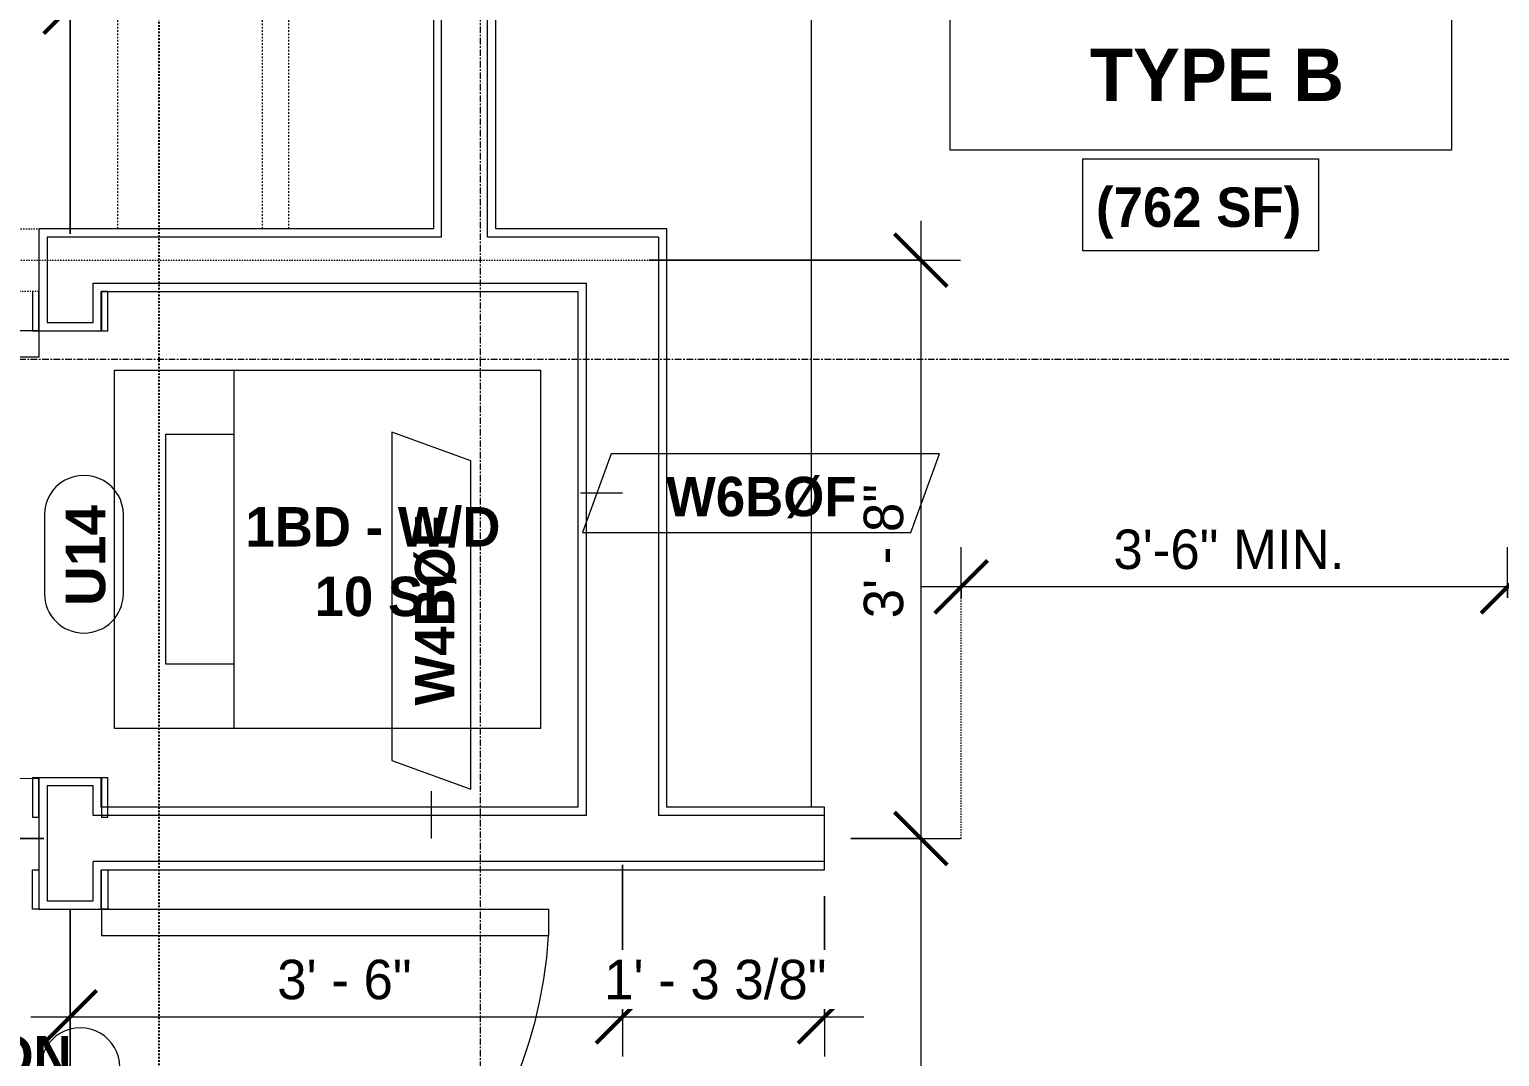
# Model space of a CAD drawing. Header units: inches. Extents: x -4058 to -1781, y 9814 to 12264.
# Drawn here: x -2861.6 to -2749.8, y 11794.1 to 11872.3 of the extents above; entities that cross this region are included whole.
import ezdxf

# ---------------------------------------------------------------- set-up
doc = ezdxf.new("R2010")
doc.units = ezdxf.units.IN
doc.header["$MEASUREMENT"] = 0
for name, pattern in [('Aligning Line 1_8_', [0.25, 0.125, -0.125]), ('Dash', [0.25, 0.125, -0.125]), ('Dash 3_32_', [0.1875, 0.09375, -0.09375]), ('Dash_2_', [0.25, 0.125, -0.125]), ('Grid Line 1_2_', [0.875, 0.5, -0.125, 0.125, -0.125]), ('Overhead', [0.15625, 0.09375, -0.0625])]:
    doc.linetypes.add(name, pattern=pattern)
doc.layers.add('0-4', color=250, linetype='Dash_2_')
for name, color, linetype, lineweight in [('A-ANNO-DIMS', 211, 'Continuous', 9), ('A-ANNO-DIMS-32', 211, 'Continuous', 9), ('A-AREA-IDEN', 2, 'Continuous', 9), ('A-DETL-1', 90, 'Dash 3_32_', 9), ('A-DETL-GENF-3', 92, 'Overhead', 9), ('A-DETL-MEDM-1', 33, 'Continuous', 9), ('A-DOOR-2', 31, 'Continuous', 9), ('A-DOOR-IDEN', 31, 'Continuous', 9), ('A-FLOR-2', 192, 'Continuous', 9), ('A-WALL-2', 113, 'Continuous', 9), ('A-WALL-IDEN', 211, 'Continuous', 9), ('G-ANNO-SYMB', 111, 'Aligning Line 1_8_', 9), ('P-SANR-FIXT', 6, 'Continuous', 9), ('Q-CASE', 31, 'Continuous', 9), ('Q-CASE-HDLN', 31, 'Dash', 9), ('S-GRID-1', 1, 'Grid Line 1_2_', 9)]:
    doc.layers.add(name, color=color, linetype=linetype, lineweight=lineweight)
doc.styles.add('Arial_B', font='arialbd.ttf', dxfattribs={"height": 3})
doc.styles.add('Century Gothic', font='ufonts.com_century-gothic.ttf', dxfattribs={"height": 3})
doc.styles.add('Century Gothic_B', font='GOTHICB.TTF', dxfattribs={"height": 3})
doc.styles.add('Century Gothic_B_1', font='GOTHICB.TTF', dxfattribs={"height": 4})
doc.dimstyles.new('MARKETING_DIMENSION', dxfattribs={"dimscale": 12, "dimtxt": 3.132505, "dimasz": 0.333333, "dimexe": 0.25, "dimexo": 0.166667, "dimgap": 0.041667, "dimtad": 1, "dimdec": 4, "dimrnd": 0.0625, "dimzin": 3, "dimdsep": 46, "dimlunit": 4, "dimtxsty": 'Century Gothic', "dimblk1": 'OBLIQUE', "dimblk2": 'OBLIQUE', "dimsah": 1, "dimcen": 0.09, "dimdle": 0.25, "dimazin": 0, "dimtfac": 1, "dimtdec": 4, "dimtix": 1, "dimtmove": 0, "dimatfit": 3, "dimfxl": 1, "dimtvp": 1, "dimtfill": 1, "dimfrac": 2, "dimtolj": 1, "dimtzin": 0, "dimarcsym": 2})
doc.dimstyles.new('THE_DIMENSION_STRING_5', dxfattribs={"dimscale": 12, "dimtxt": 3.132505, "dimasz": 0.333333, "dimexe": 0.25, "dimexo": 0.166667, "dimgap": 0.041667, "dimtad": 1, "dimdec": 4, "dimrnd": 0.0625, "dimzin": 3, "dimdsep": 46, "dimlunit": 4, "dimtxsty": 'Century Gothic', "dimblk1": 'OBLIQUE', "dimblk2": 'OBLIQUE', "dimsah": 1, "dimcen": 0.09, "dimdle": 0.25, "dimazin": 0, "dimtfac": 1, "dimtdec": 4, "dimtix": 1, "dimtmove": 0, "dimatfit": 3, "dimfxl": 1, "dimtvp": 1, "dimtfill": 1, "dimfrac": 2, "dimtolj": 1, "dimtzin": 0, "dimarcsym": 2})

# ---------------------------------------------------------------- blocks, each defined once
blk = doc.blocks.new('SWING - SINGLE - FLUSH - SWING - FLUSH - 2-10 x 6-8 - PRIVACY-4202132-UNITS PLANS - 3RD FLOOR')
at = {"layer": 'A-DOOR-2'}
for p, q in [((-20, 2.37), (-20, 2.87)), ((-20, 2.87), (-17, 2.87)), ((-17, 2.37), (-20, 2.37)), ((-17, 2.87), (-17, 2.37)), ((17, 2.37), (17, 2.87)), ((17, 2.87), (20, 2.87)), ((20, 2.37), (17, 2.37)), ((20, 2.87), (20, 2.37)), ((-20, -2.38), (-17, -2.38)), ((-20, -2.88), (-20, -2.38)), ((-17, -2.88), (-20, -2.88)), ((-17, -2.38), (-17, -2.88)), ((15, -2.38), (15, -36.38)), ((17, -2.38), (15, -2.38)), ((17, -2.38), (17, -36.38)), ((17, -2.38), (20, -2.38)), ((17, -2.88), (17, -2.38)), ((20, -2.88), (17, -2.88)), ((20, -2.38), (20, -2.88)), ((17, -36.38), (15, -36.38))]:
    blk.add_line(p, q, dxfattribs=at)
blk.add_arc((17, -2.38), 34.07, 180, 266.6343, dxfattribs=at)
blk = doc.blocks.new('Stacked Washer and Dryer - 26_x25_ - Private-1352637-UNITS PLANS - 3RD FLOOR')
at = {"layer": 'P-SANR-FIXT'}
for p, q in [((0, 13.625), (32.4375, 13.625)), ((0, 13.625), (0, -13.625)), ((23.34375, 13.625), (23.34375, -13.625)), ((32.4375, 13.625), (32.4375, -13.625)), ((23.34375, 8.75), (28.53125, 8.75)), ((28.53125, 8.75), (28.53125, -8.75)), ((28.53125, -8.75), (23.34375, -8.75)), ((32.4375, -13.625), (0, -13.625))]:
    blk.add_line(p, q, dxfattribs=at)
blk = doc.blocks.new('Door-Opening - CLEAR OPENING - 34_ x 80_-3928451-UNITS PLANS - 3RD FLOOR')
at = {"layer": 'A-DETL-GENF-3'}
for p, q in [((-17.32, 2.37), (16.68, 2.37)), ((16.68, -2.38), (-17.32, -2.38))]:
    blk.add_line(p, q, dxfattribs=at)
at = {"layer": 'A-DETL-MEDM-1'}
for p, q in [((-17.32, -2.38), (-17.32, 2.37)), ((16.68, 2.37), (16.68, -2.38))]:
    blk.add_line(p, q, dxfattribs=at)
blk = doc.blocks.new('SWING - SINGLE - FLUSH - SWING - FLUSH - 2-10 x 6-8 - PASSAGE-4202146-UNITS PLANS - 3RD FLOOR')
at = {"layer": 'A-DOOR-2'}
for p, q in [((15, 2.37), (15, 36.38)), ((17, 36.38), (15, 36.38)), ((17, 2.37), (17, 36.38)), ((-17, 2.87), (-20, 2.87)), ((-20, 2.87), (-20, 2.37)), ((-20, 2.37), (-17, 2.37)), ((-17, 2.37), (-17, 2.87)), ((17, 2.37), (15, 2.37)), ((20, 2.87), (17, 2.87)), ((17, 2.87), (17, 2.37)), ((17, 2.37), (20, 2.37)), ((-17, -2.38), (-20, -2.38)), ((-20, -2.38), (-20, -2.88)), ((-20, -2.88), (-17, -2.88)), ((-17, -2.88), (-17, -2.38)), ((20, -2.38), (17, -2.38)), ((17, -2.38), (17, -2.88)), ((17, -2.88), (20, -2.88)), ((20, -2.88), (20, -2.38))]:
    blk.add_line(p, q, dxfattribs=at)
blk.add_arc((17, 2.37), 34.07, 93.3657, 180, dxfattribs=at)
blk = doc.blocks.new('OD_CW_Closet - OD_CW_Closet-3890322-UNITS PLANS - 3RD FLOOR')
at = {"layer": 'Q-CASE-HDLN'}
for p, q in [((0.74, -24), (0.74, 0)), ((0.74, 0), (79.99, 0)), ((79.99, 0), (79.99, -24)), ((0.74, -11), (79.99, -11)), ((0.74, -13), (79.99, -13)), ((79.99, -24), (0.74, -24))]:
    blk.add_line(p, q, dxfattribs=at)
blk = doc.blocks.new('Casework 5 - Casework 1-4243507-UNITS PLANS - 3RD FLOOR')
at = {"layer": 'Q-CASE'}
blk.add_line((-2802.15, 11813.11), (-2802.15, 11936.36), dxfattribs=at)
blk = doc.blocks.new('DIMBLOCK1199-UNITS PLANS - 3RD FLOOR')
at = {"layer": 'A-ANNO-DIMS-32'}
for p, q in [((-2793.82, 11857.74), (-2793.82, 11810.74)), ((-2814.52, 11854.74), (-2790.82, 11854.74)), ((-2793.82, 11854.74), (-2814.52, 11854.74)), ((-2799.15, 11810.74), (-2790.82, 11810.74)), ((-2793.82, 11810.74), (-2799.15, 11810.74))]:
    blk.add_line(p, q, dxfattribs=at)
at = {"layer": 'A-ANNO-DIMS-32', "lineweight": 50}
for p, q in [((-2793.82, 11854.74), (-2795.82, 11856.74)), ((-2793.82, 11854.74), (-2791.82, 11852.74)), ((-2793.82, 11810.74), (-2795.82, 11812.74)), ((-2793.82, 11810.74), (-2791.82, 11808.74))]:
    blk.add_line(p, q, dxfattribs=at)
at = {"layer": 'A-ANNO-DIMS-32', "color": 0, "insert": (-2798.17, 11827.49), "char_height": 3, "width": 12.5897, "attachment_point": 1, "rotation": 90, "line_spacing_factor": 0.984502, "style": 'Century Gothic', "bg_fill": 3, "box_fill_scale": 1.25, "bg_fill_color": 256, "bg_fill_true_color": 13158600, "bg_fill_transparency": 0}
blk.add_mtext('3\' - 8"', dxfattribs=at)
blk = doc.blocks.new('_Oblique')
at = {"color": 0, "linetype": 'ByBlock', "lineweight": -2}
blk.add_line((-0.5, -0.5), (0.5, 0.5), dxfattribs=at)
blk = doc.blocks.new('DIMBLOCK1200-UNITS PLANS - 3RD FLOOR')
at = {"layer": 'A-ANNO-DIMS-32', "lineweight": 50}
for p, q in [((-2793.82, 11810.74), (-2795.82, 11812.74)), ((-2793.82, 11810.74), (-2791.82, 11808.74)), ((-2793.82, 11757.74), (-2795.82, 11759.74)), ((-2793.82, 11757.74), (-2791.82, 11755.74))]:
    blk.add_line(p, q, dxfattribs=at)
at = {"layer": 'A-ANNO-DIMS-32'}
for p, q in [((-2799.15, 11810.74), (-2790.82, 11810.74)), ((-2793.82, 11810.74), (-2799.15, 11810.74)), ((-2793.82, 11810.74), (-2793.82, 11757.74)), ((-2810.02, 11757.74), (-2790.82, 11757.74)), ((-2793.82, 11757.74), (-2810.02, 11757.74))]:
    blk.add_line(p, q, dxfattribs=at)
at = {"layer": 'A-ANNO-DIMS-32', "color": 0, "insert": (-2798.17, 11778.99), "char_height": 3, "width": 12.5897, "attachment_point": 1, "rotation": 90, "line_spacing_factor": 0.984502, "style": 'Century Gothic', "bg_fill": 3, "box_fill_scale": 1.25, "bg_fill_color": 256, "bg_fill_true_color": 13158600, "bg_fill_transparency": 0}
blk.add_mtext('4\' - 5"', dxfattribs=at)
blk = doc.blocks.new('DIMBLOCK1202-UNITS PLANS - 3RD FLOOR')
at = {"layer": 'A-ANNO-DIMS-32'}
for p, q in [((-2816.52, 11808.74), (-2816.52, 11794.16)), ((-2816.52, 11797.16), (-2816.52, 11808.74)), ((-2858.52, 11797.99), (-2858.52, 11794.16)), ((-2858.52, 11797.16), (-2858.52, 11797.99)), ((-2861.52, 11797.16), (-2816.52, 11797.16))]:
    blk.add_line(p, q, dxfattribs=at)
at = {"layer": 'A-ANNO-DIMS-32', "lineweight": 50}
for p, q in [((-2858.52, 11797.16), (-2856.52, 11799.16)), ((-2816.52, 11797.16), (-2814.52, 11799.16)), ((-2858.52, 11797.16), (-2860.52, 11795.16)), ((-2816.52, 11797.16), (-2818.52, 11795.16))]:
    blk.add_line(p, q, dxfattribs=at)
at = {"layer": 'A-ANNO-DIMS-32', "color": 0, "insert": (-2842.77, 11801.51), "char_height": 3, "width": 12.5897, "attachment_point": 1, "line_spacing_factor": 0.984502, "style": 'Century Gothic', "bg_fill": 3, "box_fill_scale": 1.25, "bg_fill_color": 256, "bg_fill_true_color": 13158600, "bg_fill_transparency": 0}
blk.add_mtext('3\' - 6"', dxfattribs=at)
blk = doc.blocks.new('DIMBLOCK1203-UNITS PLANS - 3RD FLOOR')
at = {"layer": 'A-ANNO-DIMS-32'}
for p, q in [((-2816.52, 11808.74), (-2816.52, 11794.16)), ((-2816.52, 11797.16), (-2816.52, 11808.74)), ((-2801.15, 11806.36), (-2801.15, 11794.16)), ((-2801.15, 11797.16), (-2801.15, 11806.36)), ((-2816.52, 11797.16), (-2798.15, 11797.16))]:
    blk.add_line(p, q, dxfattribs=at)
at = {"layer": 'A-ANNO-DIMS-32', "lineweight": 50}
for p, q in [((-2816.52, 11797.16), (-2814.52, 11799.16)), ((-2801.15, 11797.16), (-2799.15, 11799.16)), ((-2816.52, 11797.16), (-2818.52, 11795.16)), ((-2801.15, 11797.16), (-2803.15, 11795.16))]:
    blk.add_line(p, q, dxfattribs=at)
at = {"layer": 'A-ANNO-DIMS-32', "color": 0, "insert": (-2817.91, 11801.51), "char_height": 3, "width": 21.7784, "attachment_point": 1, "line_spacing_factor": 0.984502, "style": 'Century Gothic', "bg_fill": 3, "box_fill_scale": 1.25, "bg_fill_color": 256, "bg_fill_true_color": 13158600, "bg_fill_transparency": 0}
blk.add_mtext('1\' - 3 3/8"', dxfattribs=at)
blk = doc.blocks.new('DIMBLOCK1204-UNITS PLANS - 3RD FLOOR')
at = {"layer": 'A-ANNO-DIMS-32'}
for p, q in [((-2935.52, 11847.74), (-2935.52, 11725.62)), ((-2935.52, 11728.62), (-2935.52, 11847.74)), ((-2858.52, 11729.45), (-2858.52, 11725.62)), ((-2858.52, 11728.62), (-2858.52, 11729.45)), ((-2938.52, 11728.62), (-2858.52, 11728.62))]:
    blk.add_line(p, q, dxfattribs=at)
at = {"layer": 'A-ANNO-DIMS-32', "lineweight": 50}
for p, q in [((-2935.52, 11728.62), (-2933.52, 11730.62)), ((-2858.52, 11728.62), (-2856.52, 11730.62)), ((-2935.52, 11728.62), (-2937.52, 11726.62)), ((-2858.52, 11728.62), (-2860.52, 11726.62))]:
    blk.add_line(p, q, dxfattribs=at)
at = {"layer": 'A-ANNO-DIMS-32', "color": 0, "insert": (-2902.27, 11732.96), "char_height": 3, "width": 12.5897, "attachment_point": 1, "line_spacing_factor": 0.984502, "style": 'Century Gothic', "bg_fill": 3, "box_fill_scale": 1.25, "bg_fill_color": 256, "bg_fill_true_color": 13158600, "bg_fill_transparency": 0}
blk.add_mtext('6\' - 5"', dxfattribs=at)
blk = doc.blocks.new('Wall Tag - Arch Wall-3956453-UNITS PLANS - 3RD FLOOR')
at = {"layer": 'A-WALL-IDEN'}
for p, q in [((-0.3561, 0.0937), (-0.4244, -0.0937)), ((0.4244, 0.0937), (-0.3561, 0.0937)), ((0.3561, -0.0937), (0.4244, 0.0937)), ((-0.4244, -0.0937), (0.3561, -0.0937))]:
    blk.add_line(p, q, dxfattribs=at)
blk = doc.blocks.new('Door Tag - Type Mark-2601225-UNITS PLANS - 3RD FLOOR')
at = {"layer": 'A-DOOR-IDEN'}
for p, q in [((0.09375, 0.09375), (-0.09375, 0.09375)), ((-0.09375, -0.09375), (0.09375, -0.09375))]:
    blk.add_line(p, q, dxfattribs=at)
for centre, start, end in [((-0.09375, 0), 90, 270), ((0.09375, 0), 270, 90)]:
    blk.add_arc(centre, 0.09375, start, end, dxfattribs=at)
blk = doc.blocks.new('DIMBLOCK1211-UNITS PLANS - 3RD FLOOR')
at = {"layer": 'A-ANNO-DIMS-32', "lineweight": 50}
for p, q in [((-2867.83, 11810.74), (-2869.83, 11812.74)), ((-2867.83, 11810.74), (-2865.83, 11808.74)), ((-2867.83, 11788.36), (-2869.83, 11790.36)), ((-2867.83, 11788.36), (-2865.83, 11786.36))]:
    blk.add_line(p, q, dxfattribs=at)
at = {"layer": 'A-ANNO-DIMS-32'}
for p, q in [((-2860.52, 11810.74), (-2870.83, 11810.74)), ((-2867.83, 11788.36), (-2867.83, 11810.74)), ((-2867.83, 11810.74), (-2860.52, 11810.74)), ((-2863.4, 11788.36), (-2870.83, 11788.36)), ((-2867.83, 11788.36), (-2863.4, 11788.36))]:
    blk.add_line(p, q, dxfattribs=at)
at = {"layer": 'A-ANNO-DIMS-32', "color": 0, "insert": (-2872.18, 11789.31), "char_height": 3, "width": 24.5827, "attachment_point": 1, "rotation": 90, "line_spacing_factor": 0.984502, "style": 'Century Gothic', "bg_fill": 3, "box_fill_scale": 1.25, "bg_fill_color": 256, "bg_fill_true_color": 13158600, "bg_fill_transparency": 0}
blk.add_mtext('1\' - 10 3/8"', dxfattribs=at)
blk = doc.blocks.new('DIMBLOCK1212-UNITS PLANS - 3RD FLOOR')
at = {"layer": 'A-ANNO-DIMS-32', "lineweight": 50}
for p, q in [((-2867.83, 11832.36), (-2869.83, 11834.36)), ((-2867.83, 11832.36), (-2865.83, 11830.36)), ((-2867.83, 11810.74), (-2869.83, 11812.74)), ((-2867.83, 11810.74), (-2865.83, 11808.74))]:
    blk.add_line(p, q, dxfattribs=at)
at = {"layer": 'A-ANNO-DIMS-32'}
for p, q in [((-2868.66, 11832.36), (-2864.83, 11832.36)), ((-2867.83, 11832.36), (-2868.66, 11832.36)), ((-2867.83, 11810.74), (-2867.83, 11832.36)), ((-2860.52, 11810.74), (-2870.83, 11810.74)), ((-2867.83, 11810.74), (-2860.52, 11810.74))]:
    blk.add_line(p, q, dxfattribs=at)
at = {"layer": 'A-ANNO-DIMS-32', "color": 0, "insert": (-2872.18, 11812.48), "char_height": 3, "width": 21.7784, "attachment_point": 1, "rotation": 90, "line_spacing_factor": 0.984502, "style": 'Century Gothic', "bg_fill": 3, "box_fill_scale": 1.25, "bg_fill_color": 256, "bg_fill_true_color": 13158600, "bg_fill_transparency": 0}
blk.add_mtext('1\' - 9 5/8"', dxfattribs=at)
blk = doc.blocks.new('DIMBLOCK1245-UNITS PLANS - 3RD FLOOR')
at = {"layer": 'A-ANNO-DIMS-32'}
for p, q in [((-2935.52, 11855.74), (-2935.52, 11876.99)), ((-2858.52, 11856.74), (-2858.52, 11876.99)), ((-2938.52, 11873.99), (-2855.52, 11873.99)), ((-2935.52, 11873.99), (-2935.52, 11855.74)), ((-2858.52, 11873.99), (-2858.52, 11856.74))]:
    blk.add_line(p, q, dxfattribs=at)
at = {"layer": 'A-ANNO-DIMS-32', "lineweight": 50}
for p, q in [((-2935.52, 11873.99), (-2933.52, 11875.99)), ((-2858.52, 11873.99), (-2856.52, 11875.99)), ((-2935.52, 11873.99), (-2937.52, 11871.99)), ((-2858.52, 11873.99), (-2860.52, 11871.99))]:
    blk.add_line(p, q, dxfattribs=at)
at = {"layer": 'A-ANNO-DIMS-32', "color": 0, "insert": (-2902.27, 11878.34), "char_height": 3, "width": 12.5897, "attachment_point": 1, "line_spacing_factor": 0.984502, "style": 'Century Gothic', "bg_fill": 3, "box_fill_scale": 1.25, "bg_fill_color": 256, "bg_fill_true_color": 13158600, "bg_fill_transparency": 0}
blk.add_mtext('6\' - 5"', dxfattribs=at)
blk = doc.blocks.new('DIMBLOCK1526-UNITS PLANS - 3RD FLOOR')
at = {"layer": 'A-ANNO-DIMS-32'}
for p, q in [((-2790.76, 11829.06), (-2790.76, 11832.89)), ((-2749.2, 11829.06), (-2749.2, 11832.89)), ((-2746.2, 11829.89), (-2793.76, 11829.89)), ((-2790.76, 11829.89), (-2790.76, 11829.06)), ((-2749.2, 11829.89), (-2749.2, 11829.06))]:
    blk.add_line(p, q, dxfattribs=at)
at = {"layer": 'A-ANNO-DIMS-32', "lineweight": 50}
for p, q in [((-2790.76, 11829.89), (-2788.76, 11831.89)), ((-2749.2, 11829.89), (-2747.2, 11831.89)), ((-2790.76, 11829.89), (-2792.76, 11827.89)), ((-2749.2, 11829.89), (-2751.2, 11827.89))]:
    blk.add_line(p, q, dxfattribs=at)
at = {"layer": 'A-ANNO-DIMS-32', "color": 0, "insert": (-2779.18, 11834.24), "char_height": 3, "width": 22.0767, "attachment_point": 1, "line_spacing_factor": 0.984502, "style": 'Century Gothic', "bg_fill": 3, "box_fill_scale": 1.25, "bg_fill_color": 256, "bg_fill_true_color": 13158600, "bg_fill_transparency": 0}
blk.add_mtext('3\'-6" MIN.', dxfattribs=at)

msp = doc.modelspace()

# ---------------------------------------------------------------- linework, layer by layer
at = {"layer": 'A-AREA-IDEN', "flags": 128}
for points in [[(-2791.60263, 11881.56474), (-2753.47475, 11881.56474), (-2753.47475, 11863.1156), (-2791.60263, 11863.1156)], [(-2781.50089, 11862.43924), (-2763.57649, 11862.43924), (-2763.57649, 11855.43766), (-2781.50089, 11855.43766)]]:
    msp.add_lwpolyline(points, close=True, dxfattribs=at)
at = {"layer": 'A-DETL-1'}
for p, q in [((-2931.27374, 11854.7394), (-2814.39874, 11854.7394)), ((-2790.76124, 11810.7394), (-2790.76124, 11832.7394))]:
    msp.add_line(p, q, dxfattribs=at)
at = {"layer": 'A-FLOR-2'}
for p, q in [((-2858.52833, 11805.36604), (-2858.52833, 11771.36276)), ((-2858.52374, 11771.3644), (-2858.52374, 11805.3644))]:
    msp.add_line(p, q, dxfattribs=at)
at = {"layer": 'A-WALL-2'}
for p, q in [((-2830.27374, 11856.4894), (-2830.27374, 11936.9894)), ((-2826.77374, 11856.4894), (-2826.77374, 11936.9894)), ((-2830.89874, 11936.3644), (-2830.89874, 11857.1144)), ((-2826.14874, 11857.1144), (-2826.14874, 11936.3644)), ((-2830.89874, 11857.1144), (-2860.89874, 11857.1144)), ((-2860.27374, 11856.4894), (-2860.27374, 11849.9894)), ((-2830.27374, 11856.4894), (-2860.27374, 11856.4894)), ((-2813.77374, 11856.4894), (-2826.77374, 11856.4894)), ((-2813.14874, 11857.1144), (-2826.14874, 11857.1144)), ((-2813.77374, 11856.4894), (-2813.77374, 11812.4894)), ((-2813.14874, 11813.1144), (-2813.14874, 11857.1144)), ((-2856.77374, 11849.9894), (-2856.77374, 11852.9894)), ((-2856.77374, 11852.9894), (-2819.27374, 11852.9894)), ((-2819.27374, 11852.9894), (-2819.27374, 11812.4894)), ((-2860.89874, 11852.3644), (-2860.89874, 11849.3644)), ((-2856.14874, 11849.3644), (-2856.14874, 11852.3644)), ((-2856.14874, 11852.3644), (-2819.89874, 11852.3644)), ((-2819.89874, 11852.3644), (-2819.89874, 11813.1144)), ((-2860.27374, 11849.9894), (-2856.77374, 11849.9894)), ((-2860.89874, 11849.3644), (-2856.14874, 11849.3644)), ((-2856.14874, 11815.3644), (-2860.89874, 11815.3644)), ((-2860.89874, 11815.3644), (-2860.89874, 11805.3644)), ((-2860.27374, 11814.7394), (-2860.27374, 11805.9894)), ((-2856.77374, 11814.7394), (-2860.27374, 11814.7394)), ((-2856.77374, 11812.4894), (-2856.77374, 11814.7394)), ((-2856.14874, 11813.1144), (-2856.14874, 11815.3644)), ((-2819.27374, 11812.4894), (-2856.77374, 11812.4894)), ((-2819.89874, 11813.1144), (-2856.14874, 11813.1144)), ((-2801.14874, 11812.4894), (-2813.77374, 11812.4894)), ((-2801.14874, 11813.1144), (-2813.14874, 11813.1144)), ((-2801.14874, 11808.3644), (-2801.14874, 11813.1144)), ((-2856.77374, 11805.9894), (-2856.77374, 11808.9894)), ((-2801.14874, 11808.9894), (-2856.77374, 11808.9894)), ((-2856.14874, 11805.3644), (-2856.14874, 11808.3644)), ((-2856.14874, 11808.3644), (-2801.14874, 11808.3644)), ((-2860.27374, 11805.9894), (-2856.77374, 11805.9894)), ((-2860.89874, 11805.3644), (-2856.14874, 11805.3644))]:
    msp.add_line(p, q, dxfattribs=at)
at = {"layer": 'G-ANNO-SYMB'}
msp.add_line((-2851.7738, 12122.87704), (-2851.7738, 11241.72163), dxfattribs=at)

# ---------------------------------------------------------------- block references
at = {"layer": 'A-DOOR-2'}
msp.add_blockref('Door-Opening - CLEAR OPENING - 34_ x 80_-3928451-UNITS PLANS - 3RD FLOOR', (-2877.57635, 11854.7394), dxfattribs=at)
at = {"layer": 'A-DOOR-2', "rotation": 90.0000000000145}
for name, p in [('SWING - SINGLE - FLUSH - SWING - FLUSH - 2-10 x 6-8 - PASSAGE-4202146-UNITS PLANS - 3RD FLOOR', (-2858.52374, 11832.3644)), ('SWING - SINGLE - FLUSH - SWING - FLUSH - 2-10 x 6-8 - PRIVACY-4202132-UNITS PLANS - 3RD FLOOR', (-2858.52374, 11788.3644))]:
    msp.add_blockref(name, p, dxfattribs=at)
at = {"layer": 'A-WALL-IDEN', "xscale": 31.99999999999999, "yscale": 31.99999999999999, "zscale": 31.99999999999999, "rotation": 89.99999999999955}
msp.add_blockref('Wall Tag - Arch Wall-3956453-UNITS PLANS - 3RD FLOOR', (-2831.04696, 11828.07168), dxfattribs=at)
at = {"layer": 'P-SANR-FIXT', "rotation": 180}
msp.add_blockref('Stacked Washer and Dryer - 26_x25_ - Private-1352637-UNITS PLANS - 3RD FLOOR', (-2822.71124, 11832.7394), dxfattribs=at)
at = {"layer": 'Q-CASE', "rotation": 89.99999999997995}
msp.add_blockref('OD_CW_Closet - OD_CW_Closet-3890322-UNITS PLANS - 3RD FLOOR', (-2854.89874, 11856.37669), dxfattribs=at)
at = {"layer": 'Q-CASE'}
msp.add_blockref('Casework 5 - Casework 1-4243507-UNITS PLANS - 3RD FLOOR', (0, 0), dxfattribs=at)

# ---------------------------------------------------------------- texts
at = {"layer": 'A-AREA-IDEN', "attachment_point": 1}
for s, insert, char_height, width, style in [('TYPE B', (-2780.95929, 11870.83807), 4, 20.301, 'Century Gothic_B_1'), ('(762 SF)', (-2780.50089, 11860.27257), 3, 19.19, 'Century Gothic_B'), ('1BD - W/D', (-2845.1848, 11835.95194), 3, 25.149, 'Century Gothic_B'), ('10 SF', (-2839.93125, 11830.6548), 3, 12.423, 'Century Gothic_B')]:
    msp.add_mtext(s, dxfattribs=dict(at, insert=insert, char_height=char_height, width=width, style=style))
at = {"layer": 'A-WALL-IDEN', "insert": (-2832.2945, 11820.85576), "char_height": 3, "width": 17.372, "attachment_point": 1, "rotation": 90, "style": 'Century Gothic_B'}
msp.add_mtext('W4BØF', dxfattribs=at)

# ---------------------------------------------------------------- next in the draw order: dimensions: what is measured, and where the dimension line sits
at = {"layer": 'A-ANNO-DIMS'}
dim = msp.add_linear_dim(base=(-2858.52374, 11873.99108), p1=(-2935.52374, 11853.7394), p2=(-2858.52374, 11854.7394), dimstyle='MARKETING_DIMENSION', override={"dimpost": '<>', "dimfxl": 77.006493}, dxfattribs=at)
dim.commit()
dim.dimension.update_dxf_attribs({"geometry": 'DIMBLOCK1245-UNITS PLANS - 3RD FLOOR', "text_midpoint": (-2897.02374, 11876.06654)})
dim = msp.add_linear_dim(base=(-2793.82001, 11810.7394), p1=(-2816.52374, 11854.7394), p2=(-2801.14874, 11810.7394), angle=90, dimstyle='THE_DIMENSION_STRING_5', override={"dimpost": '<>', "dimfxl": 46.608911}, dxfattribs=at)
dim.commit()
dim.dimension.update_dxf_attribs({"geometry": 'DIMBLOCK1199-UNITS PLANS - 3RD FLOOR', "text_midpoint": (-2795.89547, 11832.7394)})

# ---------------------------------------------------------------- next in the draw order: linework, layer by layer
at = {"layer": 'A-WALL-IDEN'}
msp.add_line((-2816.52374, 11837.0052), (-2819.71623, 11837.0052), dxfattribs=at)

# ---------------------------------------------------------------- next in the draw order: block references
at = {"layer": 'A-WALL-IDEN', "xscale": 31.99999999999999, "yscale": 31.99999999999999, "zscale": 31.99999999999999}
msp.add_blockref('Wall Tag - Arch Wall-3956453-UNITS PLANS - 3RD FLOOR', (-2805.98452, 11837.0052), dxfattribs=at)

# ---------------------------------------------------------------- next in the draw order: texts
at = {"layer": 'A-WALL-IDEN', "insert": (-2813.20044, 11838.25273), "char_height": 3, "width": 17.372, "attachment_point": 1, "style": 'Century Gothic_B'}
msp.add_mtext('W6BØF', dxfattribs=at)

# ---------------------------------------------------------------- next in the draw order: dimensions: what is measured, and where the dimension line sits
at = {"layer": 'A-ANNO-DIMS'}
dim = msp.add_linear_dim(base=(-2793.82001, 11757.7394), p1=(-2801.14874, 11810.7394), p2=(-2812.02374, 11757.7394), angle=90, dimstyle='THE_DIMENSION_STRING_5', override={"dimpost": '<>', "dimfxl": 54.104211}, dxfattribs=at)
dim.commit()
dim.dimension.update_dxf_attribs({"geometry": 'DIMBLOCK1200-UNITS PLANS - 3RD FLOOR', "text_midpoint": (-2795.89547, 11784.2394)})
dim = msp.add_linear_dim(base=(-2816.52374, 11797.16371), p1=(-2858.52374, 11799.99214), p2=(-2816.52374, 11810.7394), dimstyle='THE_DIMENSION_STRING_5', override={"dimpost": '<>', "dimfxl": 43.353242}, dxfattribs=at)
dim.commit()
dim.dimension.update_dxf_attribs({"geometry": 'DIMBLOCK1202-UNITS PLANS - 3RD FLOOR', "text_midpoint": (-2837.52374, 11799.23917)})

# ---------------------------------------------------------------- next in the draw order: linework, layer by layer
at = {"layer": '0-4'}
msp.add_line((-2851.7738, 12122.87704), (-2851.7738, 11241.72163), dxfattribs=at)
at = {"layer": 'A-WALL-IDEN'}
msp.add_line((-2831.04696, 11810.7394), (-2831.04696, 11814.33998), dxfattribs=at)
at = {"layer": 'S-GRID-1'}
msp.add_line((-2827.32374, 9814.0266), (-2827.32374, 12247.50061), dxfattribs=at)

# ---------------------------------------------------------------- next in the draw order: dimensions: what is measured, and where the dimension line sits
at = {"layer": 'A-ANNO-DIMS'}
dim = msp.add_linear_dim(base=(-2858.52374, 11728.6186), p1=(-2935.52374, 11849.7394), p2=(-2858.52374, 11731.44703), dimstyle='THE_DIMENSION_STRING_5', override={"dimpost": '<>', "dimfxl": 141.145612}, dxfattribs=at)
dim.commit()
dim.dimension.update_dxf_attribs({"geometry": 'DIMBLOCK1204-UNITS PLANS - 3RD FLOOR', "text_midpoint": (-2897.02374, 11730.69406)})
dim = msp.add_linear_dim(base=(-2790.76124, 11829.89177), p1=(-2749.19874, 11827.06335), p2=(-2790.76124, 11827.06335), angle=0, text='3\'-6" MIN.', dimstyle='THE_DIMENSION_STRING_5', override={"dimpost": '<>', "dimfxl": 41.5625}, dxfattribs=at)
dim.commit()
dim.dimension.update_dxf_attribs({"geometry": 'DIMBLOCK1526-UNITS PLANS - 3RD FLOOR', "text_midpoint": (-2769.97999, 11831.96723)})
dim = msp.add_linear_dim(base=(-2801.14874, 11797.16371), p1=(-2816.52374, 11810.7394), p2=(-2801.14874, 11808.3644), angle=0, dimstyle='THE_DIMENSION_STRING_5', override={"dimpost": '<>', "dimfxl": 15.557354}, dxfattribs=at)
dim.commit()
dim.dimension.update_dxf_attribs({"geometry": 'DIMBLOCK1203-UNITS PLANS - 3RD FLOOR', "text_midpoint": (-2808.83624, 11799.40538)})

# ---------------------------------------------------------------- next in the draw order: linework, layer by layer
at = {"layer": 'S-GRID-1'}
msp.add_line((-1781.27288, 11847.1894), (-4041.7795, 11847.1894), dxfattribs=at)

# ---------------------------------------------------------------- next in the draw order: block references
at = {"layer": 'A-DOOR-IDEN', "xscale": 31.99999999999999, "yscale": 31.99999999999999, "zscale": 31.99999999999999, "rotation": 89.99999999999955}
for p in [(-2857.47221, 11832.3644), (-2857.74558, 11790.33998)]:
    msp.add_blockref('Door Tag - Type Mark-2601225-UNITS PLANS - 3RD FLOOR', p, dxfattribs=at)

# ---------------------------------------------------------------- next in the draw order: texts
at = {"layer": 'A-DOOR-IDEN', "insert": (-2858.85207, 11828.43251), "char_height": 3, "width": 9.393, "attachment_point": 1, "rotation": 90, "style": 'Arial_B'}
msp.add_mtext('U14', dxfattribs=at)

# ---------------------------------------------------------------- next in the draw order: dimensions: what is measured, and where the dimension line sits
at = {"layer": 'A-ANNO-DIMS'}
dim = msp.add_linear_dim(base=(-2867.83351, 11810.7394), p1=(-2861.39874, 11788.3644), p2=(-2858.52374, 11810.7394), angle=90, dimstyle='THE_DIMENSION_STRING_5', override={"dimpost": '<>', "dimfxl": 22.558951}, dxfattribs=at)
dim.commit()
dim.dimension.update_dxf_attribs({"geometry": 'DIMBLOCK1211-UNITS PLANS - 3RD FLOOR', "text_midpoint": (-2870.07518, 11799.5519)})

# ---------------------------------------------------------------- next in the draw order: texts
at = {"layer": 'A-AREA-IDEN', "insert": (-2900.07861, 11795.70245), "char_height": 3, "width": 51.005, "attachment_point": 1, "style": 'Century Gothic_B'}
msp.add_mtext('1BD - BATH - OPTION', dxfattribs=at)

# ---------------------------------------------------------------- next in the draw order: dimensions: what is measured, and where the dimension line sits
at = {"layer": 'A-ANNO-DIMS'}
dim = msp.add_linear_dim(base=(-2867.83351, 11832.3644), p1=(-2858.52374, 11810.7394), p2=(-2870.66194, 11832.3644), angle=90, dimstyle='THE_DIMENSION_STRING_5', override={"dimpost": '<>', "dimfxl": 24.798721}, dxfattribs=at)
dim.commit()
dim.dimension.update_dxf_attribs({"geometry": 'DIMBLOCK1212-UNITS PLANS - 3RD FLOOR', "text_midpoint": (-2870.07518, 11821.5519)})

doc.saveas('drawing.dxf')
